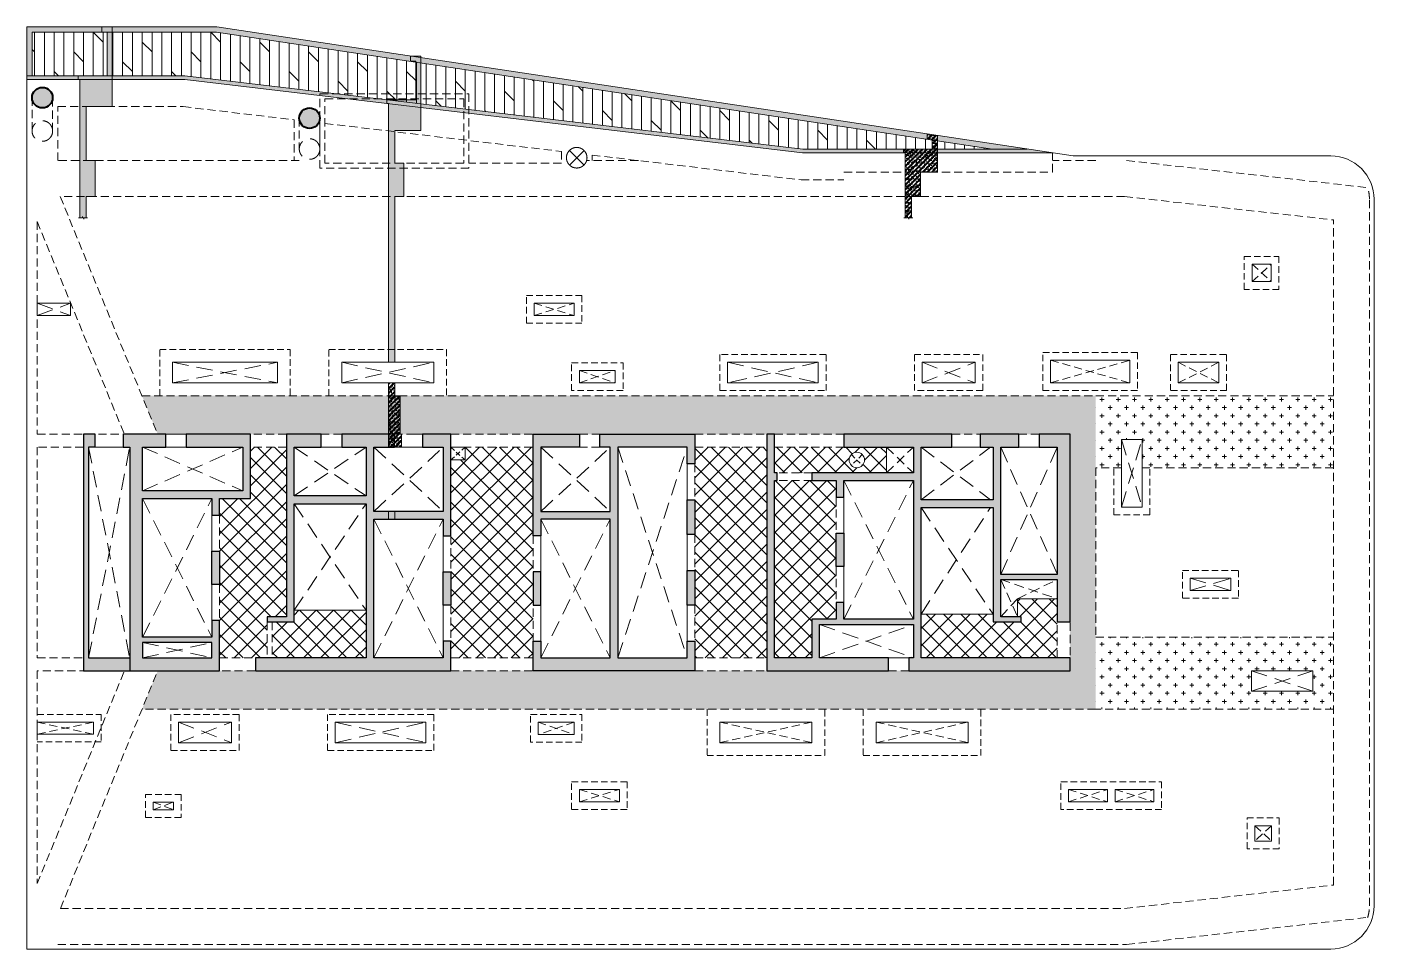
# Model space of a CAD drawing. Header units: millimetres. Extents: x 123800 to 306372, y 7350 to 45400.
# Drawn here: x 253942 to 306372, y 8270 to 44150 of the extents above; entities that cross this region are included whole.
import ezdxf

# ---------------------------------------------------------------- set-up
doc = ezdxf.new("R2010")
doc.units = ezdxf.units.MM
for name, pattern in [('HT_6F_Beam$0$DASHED2', [9.525, 6.35, -3.175]), ('HT_6F_Beam$0$HIDDEN2', [4.7625, 3.175, -1.5875]), ('PD_6F_Col$0$HIDDEN2', [4.7625, 3.175, -1.5875])]:
    doc.linetypes.add(name, pattern=pattern)
doc.layers.get('0').update_dxf_attribs({"lineweight": 20})
for name, color, linetype, lineweight in [('HT_6F_Beam$0$NDC_S_BEAM', 3, 'HT_6F_Beam$0$HIDDEN2', 20), ('HT_6F_Beam$0$NDC_S_DIM', 1, 'Continuous', 15), ('HT_6F_Beam$0$NDC_S_HATCH MATERIAL', 8, 'Continuous', 13), ('HT_6F_Beam$0$NDC_S_HIDDEN', 8, 'HT_6F_Beam$0$HIDDEN2', 13), ('HT_6F_Beam$0$NDC_S_OPENING', 9, 'HT_6F_Beam$0$DASHED2', 13), ('HT_6F_Beam$0$NDC_S_SLAB', 2, 'Continuous', 20), ('HT_Core wall _6F$0$NDC_S_HATCH COLUMN AND WALL', 251, 'Continuous', 13), ('HT_Core wall _6F$0$NDC_S_WALL', 6, 'Continuous', 25), ('NDC_S_ENG TITLE', 3, 'Continuous', 20), ('PD_6F_Col$0$NDC_S-COLUMN', 4, 'Continuous', 40), ('PD_6F_Col$0$NDC_S_HATCH COLUMN AND WALL', 251, 'Continuous', 13), ('PD_6F_Col$0$NDC_S_HIDDEN', 8, 'PD_6F_Col$0$HIDDEN2', 13)]:
    doc.layers.add(name, color=color, linetype=linetype, lineweight=lineweight)
pattern_1 = [(50, (154416.32, -1779), (215.17805, -18.82564), [22.5, -247.5]), (355, (154416.32, -1779), (-41.6254, 225.65764), [18, -198]), (100.4514, (154434.25, -1780.58), (173.55281, 206.83186), [19.12206, -210.34263]), (46.1842, (154416.32, -1719), (320.1723, -49.6557), [33.75, -371.25]), (96.6356, (154443, -1723.15), (280.3988, 292.23536), [28.6831, -315.5139]), (351.1842, (154416.32, -1719), (280.3986, 292.2356), [27, -297]), (21, (154446.32, -1734), (179.07212, -120.78567), [22.5, -247.5]), (326, (154446.32, -1734), (72.9946, 217.545), [18, -198]), (71.4514, (154461.24, -1744.07), (252.0668, 96.75915), [19.12206, -210.34263]), (37.5, (154416.32, -1779.01), (3.647957, 99.868156), [0, -195.6, 0, -201, 0, -198.75]), (7.5, (154416.32, -1779.01), (78.92086, 118.323514), [0, -114.6, 0, -191.1, 0, -75.75]), (327.5, (154349.42, -1779.01), (160.14673, -6.76646), [0, -75, 0, -234, 0, -310.5]), (317.5, (154319.42, -1779.01), (174.95585, 30.0315), [0, -97.5, 0, -155.4, 0, -220.5]), (45, (154416.32, -1779.01), (-90.156115, 90.156115), []), (45, (154416.32, -1742.26), (-90.156115, 90.156115), [])]
pattern_2 = [(0, (154416.32, -1779), (317.5, 317.5), [158.75, -476.25]), (90, (154495.7, -1858.38), (-317.5, 317.5), [158.75, -476.25])]
pattern_3 = [(45, (154416.3, -1779), (-336.7596, 336.7596), []), (135, (154416.3, -1779), (-336.7596, -336.7596), [])]

# ---------------------------------------------------------------- blocks, each defined once
blk = doc.blocks.new('HT_Core wall _6F')
at = {"layer": 'HT_Core wall _6F$0$NDC_S_HATCH COLUMN AND WALL'}
h = blk.add_hatch(color=256, dxfattribs=at)
h.dxf.hatch_style = 1
h.paths.add_polyline_path([(143750, 19600), (142150, 19600), (142150, 27800), (142400, 27800), (142400, 28300), (141950, 28300), (141950, 19100), (143750, 19100)])
h = blk.add_hatch(color=256, dxfattribs=at)
h.dxf.hatch_style = 1
h.paths.add_polyline_path([(144250, 25800), (146950, 25800), (146950, 25150), (147250, 25150), (147250, 25800), (148450, 25800), (148450, 28300), (145950, 28300), (145950, 27800), (148150, 27800), (148150, 26100), (144250, 26100), (144250, 27800), (145150, 27800), (145150, 28300), (143500, 28300), (143500, 27800), (143750, 27800), (143750, 19100), (147250, 19100), (147250, 21050), (146950, 21050), (146950, 20400), (144250, 20400)])
h.paths.add_polyline_path([(144250, 20200), (146950, 20200), (146950, 19600), (144250, 19600)], flags=16)
h = blk.add_hatch(color=256, dxfattribs=at)
h.dxf.hatch_style = 1
h.paths.add_polyline_path([(153250, 25000), (155950, 25000), (155950, 24350), (156250, 24350), (156250, 28300), (155150, 28300), (155150, 27800), (155950, 27800), (155950, 25300), (153250, 25300), (153250, 27800), (154050, 27800), (154050, 28300), (152000, 28300), (152000, 27800), (152950, 27800), (152950, 25900), (150150, 25900), (150150, 27800), (151200, 27800), (151200, 28300), (149850, 28300), (149850, 21200), (149100, 21200), (149100, 21000), (150150, 21000), (150150, 25600), (152950, 25600), (152950, 19600), (148650, 19600), (148650, 19100), (156250, 19100), (156250, 20250), (155950, 20250), (155950, 19600), (153250, 19600)])
h = blk.add_hatch(color=256, dxfattribs=at)
h.dxf.hatch_style = 1
h.paths.add_polyline_path([(162750, 27800), (165450, 27800), (165450, 27150), (165750, 27150), (165750, 28300), (162050, 28300), (162050, 27800), (162450, 27800), (162450, 25300), (159750, 25300), (159750, 27800), (161250, 27800), (161250, 28300), (159450, 28300), (159450, 24350), (159750, 24350), (159750, 25000), (162450, 25000), (162450, 19600), (159750, 19600), (159750, 20250), (159450, 20250), (159450, 19100), (165750, 19100), (165750, 20250), (165450, 20250), (165450, 19600), (162750, 19600)])
h = blk.add_hatch(color=256, dxfattribs=at)
h.dxf.hatch_style = 1
h.paths.add_polyline_path([(180350, 19600), (174550, 19600), (174550, 25450), (177350, 25450), (177350, 21000), (178450, 21000), (178450, 21200), (177650, 21200), (177650, 22650), (179850, 22650), (179850, 21000), (180350, 21000), (180350, 28300), (179150, 28300), (179150, 27800), (179850, 27800), (179850, 22850), (177650, 22850), (177650, 27800), (178350, 27800), (178350, 28300), (176850, 28300), (176850, 27800), (177350, 27800), (177350, 25750), (174550, 25750), (174550, 27800), (175750, 27800), (175750, 28300), (171550, 28300), (171550, 27800), (174250, 27800), (174250, 26800), (170300, 26800), (170300, 26500), (171250, 26500), (171250, 25850), (171550, 25850), (171550, 26500), (174250, 26500), (174250, 21100), (171550, 21100), (171550, 21750), (171250, 21750), (171250, 21100), (170300, 21100), (170300, 19600), (168850, 19600), (168850, 26500), (168950, 26500), (168950, 26800), (168850, 26800), (168850, 28300), (168550, 28300), (168550, 19100), (173280, 19100), (173280, 19600), (170600, 19600), (170600, 20900), (174250, 20900), (174250, 19600), (174080, 19600), (174080, 19100), (180350, 19100)])
h = blk.add_hatch(color=256, dxfattribs=at)
h.dxf.hatch_style = 1
h.paths.add_polyline_path([(165450, 25750), (165750, 25750), (165750, 24400), (165450, 24400)])
h = blk.add_hatch(color=256, dxfattribs=at)
h.dxf.hatch_style = 1
h.paths.add_polyline_path([(171550, 24450), (171250, 24450), (171250, 23150), (171550, 23150)])
h = blk.add_hatch(color=256, dxfattribs=at)
h.dxf.hatch_style = 1
h.paths.add_polyline_path([(146950, 23750), (147250, 23750), (147250, 22450), (146950, 22450)])
h = blk.add_hatch(color=256, dxfattribs=at)
h.dxf.hatch_style = 1
h.paths.add_polyline_path([(156250, 22950), (155950, 22950), (155950, 21650), (156250, 21650)])
h = blk.add_hatch(color=256, dxfattribs=at)
h.dxf.hatch_style = 1
h.paths.add_polyline_path([(159750, 22950), (159450, 22950), (159450, 21650), (159750, 21650)])
h = blk.add_hatch(color=256, dxfattribs=at)
h.dxf.hatch_style = 1
h.paths.add_polyline_path([(165450, 23000), (165750, 23000), (165750, 21650), (165450, 21650)])
at = {"layer": 'HT_Core wall _6F$0$NDC_S_WALL'}
blk.add_line((142400, 27800), (142400, 28300), dxfattribs=at)
for points in [[(142400, 28300), (141950, 28300), (141950, 19100), (143750, 19100)], [(142400, 27800), (142150, 27800), (142150, 19600), (143750, 19600)], [(149850, 28300), (149850, 21200), (149100, 21200), (149100, 21000), (150150, 21000), (150150, 25600), (152950, 25600), (152950, 19600), (148650, 19600), (148650, 19100), (156250, 19100), (156250, 20250), (155950, 20250), (155950, 19600), (153250, 19600), (153250, 25000), (155950, 25000), (155950, 24350), (156250, 24350), (156250, 28300), (155150, 28300), (155150, 27800), (155950, 27800), (155950, 25300), (153250, 25300), (153250, 27800), (154050, 27800), (154050, 28300), (152000, 28300), (152000, 27800), (152950, 27800), (152950, 25900), (150150, 25900), (150150, 27800), (151200, 27800), (151200, 28300), (149850, 28300)], [(162050, 27800), (162050, 28300), (165750, 28300), (165750, 27150), (165450, 27150), (165450, 27800), (162750, 27800), (162750, 19600), (165450, 19600), (165450, 20250), (165750, 20250), (165750, 19100), (159450, 19100), (159450, 20250), (159750, 20250), (159750, 19600), (162450, 19600), (162450, 25000), (159750, 25000), (159750, 24350), (159450, 24350), (159450, 28300), (161250, 28300), (161250, 27800), (159750, 27800), (159750, 25300), (162450, 25300), (162450, 27800), (162050, 27800)], [(168950, 26500), (168950, 26800), (168850, 26800), (168850, 28300), (168550, 28300), (168550, 19100), (173280, 19100), (173280, 19600), (170600, 19600), (170600, 20900), (174250, 20900), (174250, 19600), (174080, 19600), (174080, 19100), (180350, 19100), (180350, 19600), (174550, 19600), (174550, 25450), (177350, 25450), (177350, 21000), (178450, 21000), (178450, 21200), (177650, 21200), (177650, 22650), (179850, 22650)], [(179850, 22650), (179850, 21000), (180350, 21000), (180350, 28300), (179150, 28300), (179150, 27800), (179850, 27800), (179850, 22850), (177650, 22850), (177650, 27800), (178350, 27800), (178350, 28300), (176850, 28300), (176850, 27800), (177350, 27800), (177350, 25750), (174550, 25750), (174550, 27800), (175750, 27800), (175750, 28300), (171550, 28300), (171550, 27800), (174250, 27800), (174250, 26800), (170300, 26800), (170300, 26500), (171250, 26500), (171250, 25850), (171550, 25850), (171550, 26500), (174250, 26500), (174250, 21100), (171550, 21100), (171550, 21750), (171250, 21750), (171250, 21100), (170300, 21100), (170300, 19600)], [(170300, 19600), (168850, 19600), (168850, 26500), (168950, 26500)], [(155950, 21650), (155950, 22950), (156250, 22950), (156250, 21650), (155950, 21650)], [(159450, 22950), (159450, 21650), (159750, 21650), (159750, 22950), (159450, 22950)], [(146950, 20200), (144250, 20200), (144250, 19600), (146950, 19600), (146950, 20200)]]:
    blk.add_lwpolyline(points, dxfattribs=at)
for points in [[(147250, 19100), (147250, 21050), (146950, 21050), (146950, 20400), (144250, 20400), (144250, 25800), (146950, 25800), (146950, 25150), (147250, 25150), (147250, 25800), (148450, 25800), (148450, 28300), (145950, 28300), (145950, 27800), (148150, 27800), (148150, 26100), (144250, 26100), (144250, 27800), (145150, 27800), (145150, 28300), (143500, 28300), (143500, 27800), (143750, 27800), (143750, 19100)], [(165450, 25750), (165750, 25750), (165750, 24400), (165450, 24400)], [(171550, 24450), (171550, 23150), (171250, 23150), (171250, 24450)], [(146950, 23750), (147250, 23750), (147250, 22450), (146950, 22450)], [(165450, 23000), (165750, 23000), (165750, 21650), (165450, 21650)]]:
    blk.add_lwpolyline(points, close=True, dxfattribs=at)
blk = doc.blocks.new('PD_6F_Col$0$cottron')
at = {"layer": 'PD_6F_Col$0$NDC_S_HATCH COLUMN AND WALL'}
h = blk.add_hatch(color=256, dxfattribs=at)
h.dxf.hatch_style = 1
h.paths.add_polyline_path([(-0.5, 0, 1), (0.5, 0, 1)])
at = {"layer": 'PD_6F_Col$0$NDC_S-COLUMN', "ltscale": 0.005}
blk.add_circle((0, 0), 0.5, dxfattribs=at)
blk = doc.blocks.new('PD_6F_Col$0$cottrondung')
at = {"layer": 'PD_6F_Col$0$NDC_S_HIDDEN', "ltscale": 100}
for p, q in [((-0.354, 0.354), (0.354, -0.354)), ((0.354, 0.354), (-0.354, -0.354))]:
    blk.add_line(p, q, dxfattribs=at)
blk.add_circle((0, 0), 0.5, dxfattribs=at)
blk = doc.blocks.new('PD_6F_Col')
at = {"layer": 'PD_6F_Col$0$NDC_S_HIDDEN', "ltscale": 100}
for p, q in [((139950, 41400), (139950, 40100)), ((140750, 40100), (140750, 41394)), ((150350, 40600), (150350, 39400)), ((151150, 39400), (151150, 40594))]:
    blk.add_line(p, q, dxfattribs=at)
at = {"layer": 'PD_6F_Col$0$NDC_S_HIDDEN', "ltscale": 200}
for centre in [(140350, 40100), (150750, 39400)]:
    blk.add_circle(centre, 400, dxfattribs=at)
at = {"xscale": 800, "yscale": 800}
for name, p, zscale in [('PD_6F_Col$0$cottron', (140350, 41400), 800), ('PD_6F_Col$0$cottron', (150750, 40600), 800), ('PD_6F_Col$0$cottrondung', (161148, 39061), 1600)]:
    blk.add_blockref(name, p, dxfattribs=dict(at, zscale=zscale))
blk = doc.blocks.new('HT_6F_Beam$0$HT-opening 8F')
at = {"layer": 'HT_6F_Beam$0$NDC_S_OPENING', "ltscale": 50}
for p, q in [((56730, 25340), (57480, 26020)), ((56730, 26020), (57480, 25340)), ((28790, 24500), (30350, 24020)), ((28790, 24020), (30350, 24500)), ((48890, 22280), (51970, 21400)), ((48890, 21400), (51970, 22280)), ((53860, 21400), (55440, 22200)), ((53860, 22200), (55440, 21400)), ((30550, 21880), (31950, 21400)), ((30550, 21400), (31950, 21880)), ((9450, 8200), (11640, 7730)), ((11640, 8200), (9450, 7730)), ((30350, 8200), (28950, 7720)), ((28950, 8200), (30350, 7720)), ((39600, 8200), (36020, 7400)), ((36020, 8200), (39600, 7400)), ((42100, 8200), (45680, 7400)), ((42100, 7400), (45680, 8200)), ((30550, 5580), (32110, 5100)), ((30550, 5100), (32110, 5580)), ((49590, 5580), (51100, 5100)), ((49590, 5100), (51100, 5580)), ((51400, 5580), (52910, 5100)), ((51400, 5100), (52910, 5580)), ((13960, 4790), (14750, 5090)), ((13960, 5090), (14750, 4790)), ((57490, 4170), (56840, 3570)), ((56840, 4170), (57490, 3570))]:
    blk.add_line(p, q, dxfattribs=at)
at = {"layer": 'HT_6F_Beam$0$NDC_S_OPENING', "ltscale": 100}
for p, q in [((9450, 24500), (10750, 24020, 0)), ((9450, 24020), (10750, 24500, 0)), ((14720, 22200), (18800, 21400)), ((14720, 21400), (18800, 22200)), ((21300, 22200), (24880, 21400)), ((21300, 21400), (24880, 22200)), ((39850, 22200), (36320, 21400)), ((36320, 22200), (39850, 21400)), ((43890, 22200), (45950, 21400)), ((43890, 21400), (45950, 22200)), ((51650, 19200), (52450, 16570)), ((51650, 16570), (52450, 19200)), ((54320, 13320), (55900, 13800)), ((54320, 13800), (55900, 13320)), ((56710, 9400), (59100, 10200)), ((56710, 10200), (59100, 9400)), ((14950, 8200), (17010, 7400)), ((14950, 7400), (17010, 8200)), ((21050, 8200), (24580, 7400)), ((21050, 7400), (24580, 8200))]:
    blk.add_line(p, q, dxfattribs=at)
at = {"layer": 'HT_6F_Beam$0$NDC_S_SLAB', "ltscale": 100}
for points in [[(56730, 26020), (57480, 26020), (57480, 25340), (56730, 25340)], [(30350, 24020), (28790, 24020), (28790, 24500), (30350, 24500)], [(14720, 22200), (18800, 22200), (18800, 21400), (14720, 21400)], [(21300, 22200), (24880, 22200), (24880, 21400), (21300, 21400)], [(43890, 22200), (45950, 22200), (45950, 21400), (43890, 21400)], [(48890, 22280), (51970, 22280), (51970, 21400), (48890, 21400)], [(53860, 22200), (55440, 22200), (55440, 21400), (53860, 21400)], [(30550, 21880), (31950, 21880), (31950, 21400), (30550, 21400)], [(51650, 19200), (52450, 19200), (52450, 16570), (51650, 16570)], [(54320, 13800), (55900, 13800), (55900, 13320), (54320, 13320)], [(56710, 10200), (59100, 10200), (59100, 9400), (56710, 9400)], [(9450, 8200), (11640, 8200), (11640, 7730), (9450, 7730)], [(14950, 8200), (17010, 8200), (17010, 7400), (14950, 7400)], [(21050, 8200), (24580, 8200), (24580, 7400), (21050, 7400)], [(28950, 8200), (30350, 8200), (30350, 7720), (28950, 7720)], [(36020, 8200), (39600, 8200), (39600, 7400), (36020, 7400)], [(42100, 7400), (45680, 7400), (45680, 8200), (42100, 8200)], [(30550, 5580), (32110, 5580), (32110, 5100), (30550, 5100)], [(49590, 5580), (51100, 5580), (51100, 5100), (49590, 5100)], [(51400, 5580), (52910, 5580), (52910, 5100), (51400, 5100)], [(13960, 5090), (14750, 5090), (14750, 4790), (13960, 4790)], [(56840, 4170), (57490, 4170), (57490, 3570), (56840, 3570)]]:
    blk.add_lwpolyline(points, close=True, dxfattribs=at)
at = {"layer": 'HT_6F_Beam$0$NDC_S_SLAB', "ltscale": 100, "elevation": 0}
for points in [[(9450, 24500), (10750, 24500), (10750, 24020), (9450, 24020)], [(36320, 22200), (39850, 22200), (39850, 21400), (36320, 21400)]]:
    blk.add_lwpolyline(points, close=True, dxfattribs=at)
blk = doc.blocks.new('T6')
at = {"layer": 'HT_6F_Beam$0$NDC_S_HATCH MATERIAL', "ltscale": 100}
h = blk.add_hatch(dxfattribs=at)
h.set_pattern_fill('AR-CONC', color=9)
h.set_pattern_definition([(50, (154416.32, -1779.01), (182.18467, -15.93909), [19.05, -209.55]), (355, (154416.32, -1779), (-35.24342, 191.05685), [15.24, -167.64058]), (100.45144, (154431.5, -1780.34), (146.94125, 175.11775), [16.19, -178.09024]), (46.1842, (154416.32, -1728.2), (271.07904, -42.04233), [28.575, -314.325]), (96.63556, (154438.9, -1731.7), (237.40413, 247.42612), [24.28502, -267.1356]), (351.18415, (154416.32, -1728.2), (237.40413, 247.42612), [22.85997, -251.45973]), (21, (154441.72, -1740.91), (151.61439, -102.2652), [19.05, -209.55]), (326, (154441.72, -1740.9), (61.80203, 184.18797), [15.24, -167.64]), (71.45144, (154454.36, -1749.43), (213.41642, 81.92277), [16.19, -178.08994]), (37.5, (154416.32, -1779.01), (3.088603, 84.55504), [0, -165.608, 0, -170.18, 0, -168.275]), (7.5, (154416.32, -1779.01), (66.819663, 100.180575), [0, -97.028, 0, -161.798, 0, -64.135]), (327.5, (154359.68, -1779.01), (135.590595, -5.728744), [0, -63.5, 0, -198.12, 0, -262.89]), (317.5, (154334.28, -1779.01), (148.12918, 25.42649), [0, -82.55, 0, -131.572, 0, -186.69])])
h.paths.add_polyline_path([(301555, 42371), (294166, 42371), (294166, 40321), (300307, 40321), (324357, 37471), (334087, 37471)])
h.paths.add_polyline_path([(331748, 37621), (324365, 37621), (300316, 40471), (294366, 40471), (294366, 42171), (301540, 42171)], flags=16)
h = blk.add_hatch(dxfattribs=at)
h.set_pattern_fill('DOLMIT', color=9, scale=60, angle=90)
h.set_pattern_definition([(90, (154416.32, -1779), (-381, 2e-14), []), (135, (154416.3, -1779), (-761.9995, -761.9995), [538.815, -1077.631])])
h.paths.add_polyline_path([(301540, 42171), (294366, 42171), (294366, 40471), (300316, 40471), (324365, 37621), (331748, 37621)])
h = blk.add_hatch(dxfattribs=at)
h.set_pattern_fill('BT-01', color=9, scale=30, pattern_type=2)
h.set_pattern_definition(pattern_1)
h.paths.add_polyline_path([(296476, 39271), (297486, 39271), (297486, 42121), (297486, 42371), (297086, 42371), (297086, 42171), (297286, 42171), (297286, 40471), (296166, 40471), (296166, 40321), (296226, 40321), (296226, 34941), (296326, 34941), (296326, 34991), (296376, 34891), (296376, 34941), (296476, 34941), (296476, 35771), (296826, 35771), (296826, 37171), (296476, 37171)])
h = blk.add_hatch(dxfattribs=at)
h.set_pattern_fill('BT-01', color=9, scale=30, pattern_type=2)
h.set_pattern_definition([(50, (166428.8, -2710.7), (215.17805, -18.82564), [22.5, -247.5]), (355, (166428.8, -2710.7), (-41.6254, 225.65764), [18, -198]), (100.4514, (166446.73, -2712.26), (173.55281, 206.83186), [19.12206, -210.34263]), (46.1842, (166428.8, -2650.7), (320.1723, -49.6557), [33.75, -371.25]), (96.6356, (166455.48, -2654.83), (280.3988, 292.23536), [28.6831, -315.5139]), (351.1842, (166428.8, -2650.7), (280.3986, 292.2356), [27, -297]), (21, (166458.8, -2665.7), (179.07212, -120.78567), [22.5, -247.5]), (326, (166458.8, -2665.7), (72.9946, 217.545), [18, -198]), (71.4514, (166473.72, -2675.76), (252.0668, 96.75915), [19.12206, -210.34263]), (37.5, (166428.796, -2710.694), (3.647957, 99.868156), [0, -195.6, 0, -201, 0, -198.75]), (7.5, (166428.8, -2710.69), (78.92086, 118.32351), [0, -114.6, 0, -191.1, 0, -75.75]), (327.5, (166361.9, -2710.694), (160.14673, -6.76646), [0, -75, 0, -234, 0, -310.5]), (317.5, (166331.9, -2710.7), (174.95585, 30.0315), [0, -97.5, 0, -155.4, 0, -220.5]), (45, (166428.8, -2710.7), (-90.15611, 90.15611), []), (45, (166428.8, -2673.94), (-90.15611, 90.15611), [])])
h.paths.add_polyline_path([(308488, 38339), (309498, 38339), (309498, 41189), (309498, 41235), (309098, 41235), (309098, 41035), (309298, 41035), (309298, 39539), (308178, 39539), (308178, 39389), (308238, 39389), (308238, 29321), (308338, 29321), (308344, 29321), (308388, 29321), (308438, 29321), (308488, 29321), (308488, 35771), (308838, 35771), (308838, 37071), (308488, 37071)])
h = blk.add_hatch(dxfattribs=at)
h.set_pattern_fill('BT-01', color=9, scale=30, pattern_type=2)
h.set_pattern_definition(pattern_1)
h.paths.add_polyline_path([(329604, 38006), (329604, 38146), (329204, 38206), (329204, 38004), (329404, 37974), (329404, 37621), (328284, 37621), (328284, 37471), (328344, 37471), (328344, 34941), (328444, 34941), (328444, 34991), (328494, 34891), (328494, 34941), (328594, 34941), (328594, 35771), (328944, 35771), (328944, 36721), (329604, 36721)])
h = blk.add_hatch(dxfattribs=at)
h.set_pattern_fill('BT-01', color=9, scale=30, pattern_type=2)
h.set_pattern_definition([(50, (151532.48, -7627.22), (215.17805, -18.82564), [22.5, -247.5]), (355, (151532.48, -7627.22), (-41.6254, 225.65764), [18, -198]), (100.4514, (151550.42, -7628.79), (173.55281, 206.83186), [19.12206, -210.34263]), (46.1842, (151532.48, -7567.22), (320.1723, -49.6557), [33.75, -371.25]), (96.6356, (151559.16, -7571.36), (280.3988, 292.23536), [28.6831, -315.5139]), (351.1842, (151532.5, -7567.22), (280.3986, 292.2356), [27, -297]), (21, (151562.48, -7582.22), (179.07212, -120.78567), [22.5, -247.5]), (326, (151562.48, -7582.22), (72.9946, 217.545), [18, -198]), (71.4514, (151577.4, -7592.28), (252.0668, 96.75915), [19.12206, -210.34263]), (37.5, (151532.484, -7627.22), (3.647957, 99.868156), [0, -195.6, 0, -201, 0, -198.75]), (7.5, (151532.48, -7627.22), (78.92086, 118.323514), [0, -114.6, 0, -191.1, 0, -75.75]), (327.5, (151465.58, -7627.22), (160.14673, -6.76646), [0, -75, 0, -234, 0, -310.5]), (317.5, (151435.58, -7627.22), (174.95585, 30.0315), [0, -97.5, 0, -155.4, 0, -220.5]), (45, (151532.48, -7627.22), (-90.15611, 90.15611), []), (45, (151532.48, -7590.47), (-90.15611, 90.15611), [])])
h.paths.add_polyline_path([(308688, 28021), (308488, 28021), (308488, 28521), (308238, 28521), (308238, 26021), (308738, 26021), (308738, 26521), (308688, 26521)])
h = blk.add_hatch(dxfattribs=at)
h.set_pattern_fill('CROSS', color=9, scale=50)
h.set_pattern_definition([(0, (154566.32, -1779), (317.5, 317.5), [158.75, -476.25]), (90, (154645.7, -1858.38), (-317.5, 317.5), [158.75, -476.25])])
h.paths.add_polyline_path([(335766, 28021), (298643, 28021), (299258, 26521), (334766, 26521), (334766, 17321), (299258, 17321), (298644, 15821), (335766, 15821)])
h = blk.add_hatch(dxfattribs=at)
h.set_pattern_fill('CROSS', color=9, scale=50)
h.set_pattern_definition(pattern_2)
h.paths.add_polyline_path([(337566, 26321), (337566, 25221), (345016, 25221), (345016, 28021), (335766, 28021), (335766, 25221), (336766, 25221), (336766, 26321)])
h = blk.add_hatch(dxfattribs=at)
h.set_pattern_fill('ANSI37', color=9, scale=150)
h.set_pattern_definition(pattern_3)
h.paths.add_polyline_path([(304266, 26021), (302866, 26021), (302866, 24021), (301666, 24021), (301666, 23371), (301666, 21971), (301666, 20671), (301666, 19271), (301666, 17821), (303066, 17821), (303516, 17821), (303516, 19221), (303516, 19421), (304266, 19421)])
h = blk.add_hatch(dxfattribs=at)
h.set_pattern_fill('ANSI37', color=9, scale=150)
h.set_pattern_definition(pattern_3)
h.paths.add_polyline_path([(311216, 25521), (310666, 25521), (310666, 17821), (313866, 17821), (313866, 26021), (311216, 26021)])
h = blk.add_hatch(dxfattribs=at)
h.set_pattern_fill('ANSI37', color=9, scale=150)
h.set_pattern_definition([(45, (154566.3, -1779), (-336.7596, 336.7596), []), (135, (154566.3, -1779), (-336.7596, -336.7596), [])])
h.paths.add_polyline_path([(322966, 20521), (322966, 21421), (322966, 22221), (322966, 26021), (320166, 26021), (320166, 25371), (320166, 23971), (320166, 22621), (320166, 21221), (320166, 19871), (320166, 18471), (320166, 17821), (322966, 17821), (322966, 19421)])
h = blk.add_hatch(dxfattribs=at)
h.set_pattern_fill('ANSI37', color=9, scale=150)
h.set_pattern_definition(pattern_3)
edge = h.paths.add_edge_path()
edge.add_arc((326466, 25521), 300, 0, 360)
h.paths.add_polyline_path([(323266, 26021), (327616, 26021), (327616, 25021), (323266, 25021)])
h = blk.add_hatch(dxfattribs=at)
h.set_pattern_fill('ANSI37', color=9, scale=150)
h.set_pattern_definition(pattern_3)
h.paths.add_polyline_path([(323266, 24721), (323266, 17821), (324716, 17821), (324716, 19321), (325666, 19321), (325666, 24721)])
h = blk.add_hatch(dxfattribs=at)
h.set_pattern_fill('ANSI37', color=9, scale=150)
h.set_pattern_definition(pattern_3)
h.paths.add_polyline_path([(334266, 19221), (334266, 20121), (332716, 20121), (332716, 19421), (332866, 19421), (332866, 19221), (331766, 19221), (331766, 19521), (328966, 19521), (328966, 17821), (334266, 17821)])
h = blk.add_hatch(dxfattribs=at)
h.set_pattern_fill('ANSI37', color=9, scale=150)
h.set_pattern_definition([(45, (154416.3, -1779), (-336.7596, 336.7596), []), (135, (154416.3, -1779), (-336.7596, -336.7596), [])])
h.paths.add_polyline_path([(307366, 19671), (304566, 19671), (304566, 19221), (303716, 19221), (303716, 17821), (307366, 17821)])
h = blk.add_hatch(dxfattribs=at)
h.set_pattern_fill('CROSS', color=9, scale=50)
h.set_pattern_definition(pattern_2)
h.paths.add_polyline_path([(341826, 17321), (344216, 17321), (344216, 16521), (341826, 16521)], flags=16)
h.paths.add_polyline_path([(345016, 18621), (335766, 18621), (335766, 15821), (345016, 15821)])
at = {"layer": 'HT_6F_Beam$0$NDC_S_BEAM', "color": 9, "ltscale": 100}
for p, q in [((295366, 37171), (295366, 39271)), ((304566, 38759), (304566, 37171)), ((314966, 37526), (314966, 37071)), ((316166, 37171), (316166, 37384)), ((334087, 36721), (334087, 37471)), ((304766, 37171), (295366, 37171)), ((314966, 37071), (311366, 37071)), ((325966, 36721), (334087, 36721)), ((335766, 37171), (334087, 37171)), ((336966, 37171), (346347, 36121)), ((336888, 35771), (295463, 35771)), ((295463, 35771), (299258, 26521)), ((336888, 35771), (345016, 34861)), ((294566, 34796), (297961, 26521)), ((345016, 8981), (345016, 34861)), ((335766, 28021), (345016, 28021)), ((299258, 26521), (300366, 26521)), ((299566, 26521), (300366, 26521)), ((304266, 26521), (302916, 26521)), ((304266, 26521), (302916, 26521)), ((305616, 26521), (306416, 26521)), ((308466, 26521), (309566, 26521)), ((309166, 26521), (310266, 26521)), ((310666, 26521), (313866, 26521)), ((310666, 26521), (313866, 26521)), ((316466, 26521), (315666, 26521)), ((316466, 26521), (315666, 26521)), ((320166, 26521), (322966, 26521)), ((320166, 26521), (322966, 26521)), ((323266, 26521), (324366, 26521)), ((323266, 26521), (325966, 26521)), ((330166, 26521), (331266, 26521)), ((332766, 26521), (333566, 26521)), ((304266, 26021), (302866, 26021)), ((310666, 26021), (313866, 26021)), ((315666, 26021), (316466, 26021)), ((320166, 26021), (322966, 26021)), ((323266, 26021), (325966, 26021)), ((320166, 25371), (320166, 23971)), ((336766, 25221), (335766, 25221)), ((345016, 25221), (337566, 25221)), ((324716, 25021), (323366, 25021)), ((324716, 24721), (323366, 24721)), ((325666, 24071), (325666, 22671)), ((301666, 23371), (301666, 21971)), ((310666, 22571), (310666, 21171)), ((313866, 22571), (313866, 21171)), ((320166, 22621), (320166, 21221)), ((325666, 21371), (325666, 19971)), ((301666, 20671), (301666, 19271)), ((310666, 19871), (310666, 18471)), ((313866, 18471), (313866, 19871)), ((320166, 19871), (320166, 18471)), ((303516, 19221), (303516, 17821)), ((303716, 19221), (303716, 17821)), ((334266, 17821), (334266, 19221)), ((334766, 17921), (334766, 19271)), ((335766, 18621), (345016, 18621)), ((297956, 17321), (294566, 17321)), ((294566, 17321), (294566, 9036)), ((294566, 9036), (297961, 17321)), ((295468, 8071), (299258, 17321)), ((301666, 17821), (303066, 17821)), ((301766, 17321), (303116, 17321)), ((310666, 17821), (313866, 17821)), ((310666, 17321), (313866, 17321)), ((320166, 17821), (322966, 17821)), ((320166, 17321), (322966, 17321)), ((327696, 17321), (328496, 17321)), ((345016, 15821), (335766, 15821)), ((336888, 8071), (345016, 8981)), ((295468, 8071), (336888, 8071)), ((336966, 6671), (346347, 7721))]:
    blk.add_line(p, q, dxfattribs=at)
for points in [[(295366, 39271), (300245, 39271), (304566, 38759)], [(305766, 38617), (314966, 37526)], [(316166, 37384), (324295, 36421), (325966, 36421)], [(317966, 37171), (315966, 37171)], [(294566, 34796), (294566, 26521), (297961, 26521)], [(298643, 28021), (335766, 28021)], [(294566, 26021), (294566, 17821), (296366, 17821), (296366, 26021), (294566, 26021)], [(335766, 25221), (335766, 18621)], [(335766, 15821), (298644, 15821)], [(295366, 6671), (336966, 6671)]]:
    blk.add_lwpolyline(points, dxfattribs=at)
blk.add_lwpolyline([(346347, 7721, 0.076321), (346416, 8171), (346416, 35671, 0.076321), (346347, 36121)], format="xyb", dxfattribs=at)
at = {"layer": 'HT_6F_Beam$0$NDC_S_DIM', "color": 9, "ltscale": 100}
for p, q in [((308238, 34009), (308238, 29321)), ((308488, 34009), (308488, 29321)), ((308238, 28521), (308238, 26021)), ((308238, 28521), (308488, 28521)), ((308488, 28521), (308488, 28021)), ((308488, 28021), (308688, 28021)), ((308688, 28021), (308688, 26521)), ((308688, 26521), (308738, 26521)), ((308738, 26021), (308738, 26521)), ((308238, 26021), (308488, 26021)), ((308238, 23521), (308238, 23221)), ((308488, 23521), (308488, 23221))]:
    blk.add_line(p, q, dxfattribs=at)
for points in [[(296226, 40321), (296166, 40321), (296166, 40471), (297286, 40471), (297286, 42171), (297086, 42171), (297086, 42371), (297486, 42371), (297486, 42171), (297486, 42171), (297486, 39271), (296476, 39271), (296476, 37171), (296826, 37171), (296826, 35771), (296476, 35771), (296476, 34941)], [(308238, 39389), (308178, 39389), (308178, 39539), (309298, 39539), (309298, 41035), (309098, 41035), (309098, 41235), (309498, 41235), (309498, 41035), (309498, 41035), (309498, 38339), (308488, 38339), (308488, 37071), (308838, 37071), (308838, 35771), (308488, 35771), (308488, 34009)], [(296226, 34941), (296226, 40321)], [(308238, 34009), (308238, 39389)], [(328344, 34941), (328344, 37471), (328284, 37471), (328284, 37621), (329404, 37621), (329404, 37974), (329204, 38004), (329204, 38206), (329604, 38146), (329604, 38006), (329604, 38006), (329604, 36721), (328944, 36721), (328944, 35771), (328594, 35771), (328594, 34941)], [(296176, 34941), (296326, 34941), (296326, 34991), (296376, 34891), (296376, 34941), (296526, 34941)], [(328294, 34941), (328444, 34941), (328444, 34991), (328494, 34891), (328494, 34941), (328644, 34941)]]:
    blk.add_lwpolyline(points, dxfattribs=at)
at = {"layer": 'HT_6F_Beam$0$NDC_S_HATCH MATERIAL', "color": 9, "linetype": 'HT_6F_Beam$0$HIDDEN2', "ltscale": 80}
for points in [[(341546, 33441), (342896, 33441), (342896, 32161), (341546, 32161)], [(313606, 31921), (315766, 31921), (315766, 30841), (313606, 30841)], [(328706, 29621), (331366, 29621), (331366, 28221), (328706, 28221)], [(333706, 29701), (337386, 29701), (337386, 28221), (333706, 28221)], [(338676, 29621), (340856, 29621), (340856, 28221), (338676, 28221)], [(315366, 29301), (317366, 29301), (317366, 28221), (315366, 28221)], [(339136, 21221), (341316, 21221), (341316, 20141), (339136, 20141)], [(299766, 14221), (302426, 14221), (302426, 15621), (299766, 15621)], [(305866, 14221), (309996, 14221), (309996, 15621), (305866, 15621)], [(313766, 15621), (315766, 15621), (315766, 14541), (313766, 14541)], [(315366, 13001), (317526, 13001), (317526, 11921), (315366, 11921)], [(334406, 13001), (338326, 13001), (338326, 11921), (334406, 11921)], [(298776, 12511), (300166, 12511), (300166, 11611), (298776, 11611)], [(341656, 11591), (342906, 11591), (342906, 10391), (341656, 10391)]]:
    blk.add_lwpolyline(points, close=True, dxfattribs=at)
for points in [[(299336, 28021), (299336, 29821), (304416, 29821), (304416, 28021)], [(305916, 28021), (305916, 29821), (310496, 29821), (310496, 28021)], [(336466, 25171), (336466, 23391), (337866, 23391), (337866, 25171)], [(320636, 15821), (320636, 14021), (325216, 14021), (325216, 15821)], [(326716, 15821), (326716, 14021), (331296, 14021), (331296, 15821)], [(294566, 15621), (297056, 15621), (297056, 14551), (294566, 14551)]]:
    blk.add_lwpolyline(points, dxfattribs=at)
at = {"layer": 'HT_6F_Beam$0$NDC_S_HATCH MATERIAL', "color": 9, "linetype": 'HT_6F_Beam$0$HIDDEN2', "ltscale": 80, "elevation": 0}
blk.add_lwpolyline([(325266, 29621), (321137, 29621), (321137, 28221), (325266, 28221)], close=True, dxfattribs=at)
at = {"layer": 'HT_6F_Beam$0$NDC_S_HIDDEN', "color": 9, "ltscale": 100}
for points in [[(305566, 39771), (311366, 39771), (311366, 36871), (305566, 36871)], [(305766, 39571), (311166, 39571), (311166, 37071), (305766, 37071)]]:
    blk.add_lwpolyline(points, close=True, dxfattribs=at)
at = {"layer": 'HT_6F_Beam$0$NDC_S_OPENING', "color": 9, "ltscale": 100}
for p, q in [((296566, 17821), (298166, 26021)), ((296566, 26021), (298166, 17821)), ((298666, 26021), (302566, 24321)), ((298666, 24321), (302566, 26021)), ((304566, 26021), (307366, 24121)), ((304566, 24121), (307366, 26021)), ((307666, 26021), (310366, 23521)), ((307666, 23521), (310366, 26021)), ((314166, 26021), (316866, 23521)), ((314166, 23521), (316866, 26021)), ((317166, 26021), (319866, 17821)), ((317166, 17821), (319866, 26021)), ((328966, 26021), (331666, 23971)), ((328966, 23971), (331666, 26021)), ((332066, 26021), (334266, 21071)), ((332066, 21071), (334266, 26021)), ((325966, 24721), (328666, 19321)), ((325966, 19321), (328666, 24721)), ((298666, 24021), (301366, 18621)), ((298666, 18621), (301366, 24021)), ((304566, 19671), (307366, 23821)), ((304566, 23821), (307366, 19671)), ((328966, 23671), (331766, 19521)), ((328966, 19521), (331666, 23671)), ((307666, 23221), (310366, 17821)), ((307666, 17821), (310366, 23221)), ((314166, 23221), (316866, 17821)), ((314166, 17821), (316866, 23221)), ((325016, 19121), (328666, 17821)), ((325016, 17821), (328666, 19121)), ((298666, 17821), (301366, 18421)), ((298666, 18421), (301366, 17821))]:
    blk.add_line(p, q, dxfattribs=at)
at = {"layer": 'HT_6F_Beam$0$NDC_S_OPENING', "color": 9, "ltscale": 30}
for p, q in [((310666, 26021), (311216, 25521)), ((310666, 25521), (311216, 26021)), ((326254, 25733), (326678, 25309)), ((326678, 25733), (326254, 25309))]:
    blk.add_line(p, q, dxfattribs=at)
at = {"layer": 'HT_6F_Beam$0$NDC_S_OPENING', "color": 9, "ltscale": 60}
for p, q in [((327616, 26021), (328666, 25021)), ((327616, 25021), (328666, 26021)), ((332066, 20871), (334266, 20121)), ((332716, 20121), (334266, 20871))]:
    blk.add_line(p, q, dxfattribs=at)
for points in [[(332066, 20871), (332716, 19421)], [(332066, 19421), (332716, 20121)]]:
    blk.add_lwpolyline(points, dxfattribs=at)
at = {"layer": 'HT_6F_Beam$0$NDC_S_SLAB', "color": 9, "ltscale": 100}
for p, q in [((294166, 40221), (294166, 42371)), ((294366, 40471), (294366, 42171)), ((305616, 26021), (306416, 26021)), ((308466, 26021), (309566, 26021)), ((330166, 26021), (331266, 26021)), ((332766, 26021), (333566, 26021)), ((307366, 19671), (304566, 19671)), ((328966, 19521), (331766, 19521)), ((327696, 17821), (328496, 17821))]:
    blk.add_line(p, q, dxfattribs=at)
for points in [[(294166, 42371), (301555, 42371), (334884, 37351)], [(294366, 42171), (301540, 42171), (331748, 37621)], [(294166, 40471), (300316, 40471), (324365, 37621), (333091, 37621)], [(294166, 40321), (300307, 40321), (324357, 37471), (334087, 37471)], [(294166, 40221), (294166, 6491)], [(298166, 26021), (296566, 26021), (296566, 17821), (298166, 17821)]]:
    blk.add_lwpolyline(points, dxfattribs=at)
at = {"layer": 'HT_6F_Beam$0$NDC_S_SLAB', "color": 9, "ltscale": 10}
blk.add_lwpolyline([(334884, 37351), (344916, 37351, -0.414214), (346596, 35671), (346596, 8171, -0.414214), (344916, 6491), (294166, 6491)], format="xyb", dxfattribs=at)
at = {"layer": 'HT_6F_Beam$0$NDC_S_SLAB', "color": 9, "ltscale": 100}
for points in [[(298666, 26021), (302566, 26021), (302566, 24321), (298666, 24321)], [(310666, 26021), (311216, 26021), (311216, 25521), (310666, 25521)], [(317166, 26021), (319866, 26021), (319866, 17821), (317166, 17821)], [(327616, 26021), (328666, 26021), (328666, 25021), (327616, 25021)], [(325966, 24721), (328666, 24721), (328666, 19321), (325966, 19321)], [(298666, 24021), (301366, 24021), (301366, 18621), (298666, 18621)], [(310366, 23221), (307666, 23221), (307666, 17821), (310366, 17821)], [(314166, 23221), (316866, 23221), (316866, 17821), (314166, 17821)], [(332716, 19421), (332066, 19421), (332066, 20871), (334266, 20871), (334266, 20121), (332716, 20121)]]:
    blk.add_lwpolyline(points, close=True, dxfattribs=at)
blk.add_circle((326466, 25521), 300, dxfattribs=at)
at = {"color": 9, "ltscale": 100}
blk.add_blockref('PD_6F_Col', (154416, -1779), dxfattribs=at)
at = {"color": 9}
blk.add_blockref('HT_6F_Beam$0$HT-opening 8F', (285116, 7121), dxfattribs=at)
at = {"layer": 'HT_6F_Beam$0$NDC_S_BEAM', "color": 9, "ltscale": 100}
blk.add_blockref('HT_Core wall _6F', (154416, -1779), dxfattribs=at)

msp = doc.modelspace()

# ---------------------------------------------------------------- block references
at = {"layer": 'NDC_S_ENG TITLE'}
msp.add_blockref('T6', (-40224, 1779), dxfattribs=at)

doc.saveas('drawing.dxf')
